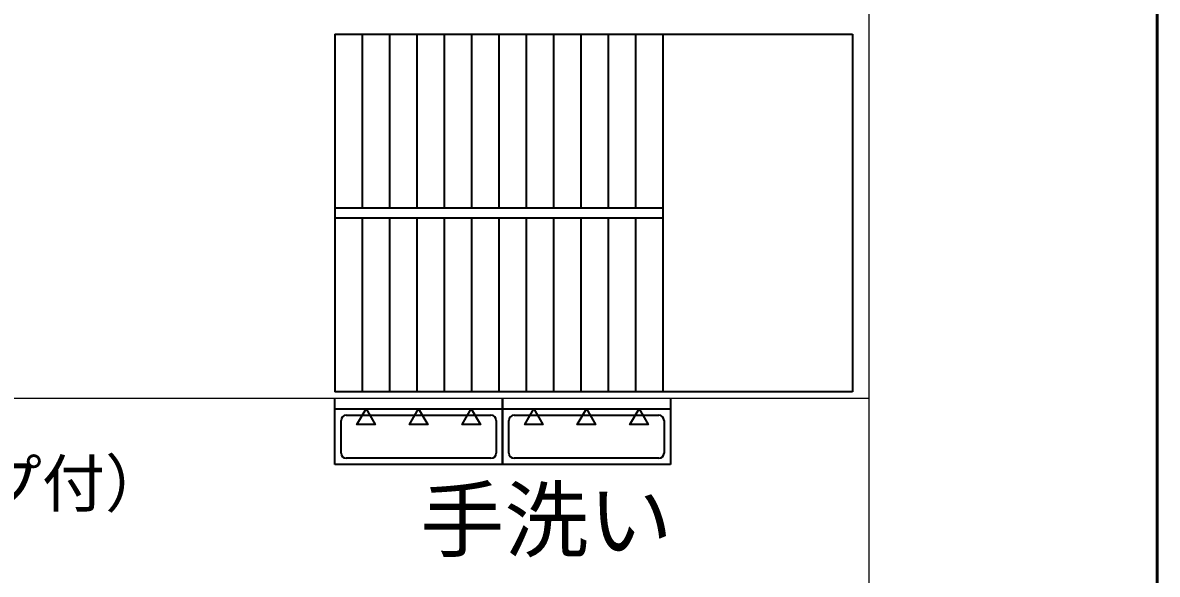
# Model space of a CAD drawing. Units: millimetres on the paper, enlarged 400 times, with parts at 1:200. Extents: x -262470 to 153481, y -115676 to 116856.
# Drawn here: x 131913 to 153481, y -34446 to -23968 of the extents above; entities that cross this region are included whole.
import ezdxf
from ezdxf.enums import TextEntityAlignment as Align

# ---------------------------------------------------------------- set-up
doc = ezdxf.new("R2010")
doc.units = ezdxf.units.MM
doc.header["$LTSCALE"] = 400
for name, color, linetype, lineweight in [('D-0', 7, 'Continuous', 9), ('D-2', 1, 'Continuous', 25), ('D-8', 4, 'Continuous', 9), ('D-C', 1, 'Continuous', 25), ('F-0', 3, 'Continuous', 40)]:
    doc.layers.add(name, color=color, linetype=linetype, lineweight=lineweight)
doc.layers.add('D-A', color=3, linetype='Continuous')
doc.styles.add('ＭＳ ゴシック', font='')
doc.styles.get('ＭＳ ゴシック').set_extended_font_data('MS Gothic')

msp = doc.modelspace()

# ---------------------------------------------------------------- linework, layer by layer
at = {"layer": 'D-0'}
for p, q in [((147996.1, -12952.8), (147996.1, -54802.8)), ((57846.1, -31102.8), (147996.1, -31102.8))]:
    msp.add_line(p, q, dxfattribs=at)
at = {"layer": 'D-2', "color": 6}
for p, q in [((137844.1, -24182.7), (137844.1, -30982.7)), ((137844.1, -24182.7), (147684.1, -24182.7)), ((138364.1, -24182.7), (138364.1, -27482.7)), ((138884.1, -24182.7), (138884.1, -27482.7)), ((139404.1, -24182.7), (139404.1, -27482.7)), ((139924.1, -24182.7), (139924.1, -27482.7)), ((140444.1, -24182.7), (140444.1, -27482.7)), ((140964.1, -24182.7), (140964.1, -27482.7)), ((141484.1, -24182.7), (141484.1, -27482.7)), ((142004.1, -24182.7), (142004.1, -27482.7)), ((142524.1, -24182.7), (142524.1, -27482.7)), ((143044.1, -24182.7), (143044.1, -27482.7)), ((143564.1, -24182.7), (143564.1, -27482.7)), ((144084.1, -24182.7), (144084.1, -30982.7)), ((147684.1, -24182.7), (147684.1, -30982.7)), ((137844.1, -27482.7), (144084.1, -27482.7)), ((144084.1, -27682.7), (137844.1, -27682.7)), ((138364.1, -27682.7), (138364.1, -30982.7)), ((138884.1, -27682.7), (138884.1, -30982.7)), ((139404.1, -27682.7), (139404.1, -30982.7)), ((139924.1, -27682.7), (139924.1, -30982.7)), ((140444.1, -27682.7), (140444.1, -30982.7)), ((140964.1, -27682.7), (140964.1, -30982.7)), ((141484.1, -27682.7), (141484.1, -30982.7)), ((142004.1, -27682.7), (142004.1, -30982.7)), ((142524.1, -27682.7), (142524.1, -30982.7)), ((143044.1, -27682.7), (143044.1, -30982.7)), ((143564.1, -27682.7), (143564.1, -30982.7)), ((147684.1, -30982.7), (137844.1, -30982.7))]:
    msp.add_line(p, q, dxfattribs=at)
at = {"layer": 'D-8', "color": 7}
msp.add_line((137844.1, -31102.8), (145844.1, -31102.8), dxfattribs=at)
at = {"layer": 'D-C'}
for p, q in [((137844.1, -32362.8), (137844.1, -31102.8)), ((141034.1, -31102.8), (141034.1, -32362.8)), ((141034.1, -32362.8), (141034.1, -31102.8)), ((144224.1, -31102.8), (144224.1, -32362.8)), ((137844.1, -31302.8), (141034.1, -31302.8)), ((138064.1, -31422.8), (140814.1, -31422.8)), ((141034.1, -31302.8), (144224.1, -31302.8)), ((141254.1, -31422.8), (144004.1, -31422.8)), ((137964.1, -32142.8), (137964.1, -31522.8)), ((140914.1, -31522.8), (140914.1, -32142.8)), ((141154.1, -32142.8), (141154.1, -31522.8)), ((144104.1, -31522.8), (144104.1, -32142.8)), ((140814.1, -32242.8), (138064.1, -32242.8)), ((144004.1, -32242.8), (141254.1, -32242.8)), ((141034.1, -32362.8), (137844.1, -32362.8)), ((144224.1, -32362.8), (141034.1, -32362.8))]:
    msp.add_line(p, q, dxfattribs=at)
at = {"layer": 'D-C', "color": 3}
for points in [[(138439.1, -31302.8), (138612.4, -31602.8), (138265.9, -31602.8)], [(139439.1, -31302.8), (139612.4, -31602.8), (139265.9, -31602.8)], [(140439.1, -31302.8), (140612.4, -31602.8), (140265.9, -31602.8)], [(141629.1, -31302.8), (141802.4, -31602.8), (141455.9, -31602.8)], [(142629.1, -31302.8), (142802.4, -31602.8), (142455.9, -31602.8)], [(143629.1, -31302.8), (143802.4, -31602.8), (143455.9, -31602.8)]]:
    msp.add_lwpolyline(points, close=True, dxfattribs=at)
at = {"layer": 'D-C'}
for centre, start, end in [((138064.1, -31522.8), 90, 180), ((140814.1, -31522.8), 0, 90), ((141254.1, -31522.8), 90, 180), ((144004.1, -31522.8), 0, 90), ((138064.1, -32142.8), 180, 270), ((140814.1, -32142.8), 270, 0), ((141254.1, -32142.8), 180, 270), ((144004.1, -32142.8), 270, 0)]:
    msp.add_arc(centre, 100, start, end, dxfattribs=at)
at = {"layer": 'F-0', "color": 5}
msp.add_line((153480.7, -111144.5), (153480.7, 116855.6), dxfattribs=at)

# ---------------------------------------------------------------- texts
at = {"layer": 'D-8', "color": 7, "style": 'ＭＳ ゴシック'}
msp.add_text('ピクチャーレール（クリップ付）', height=879.8, dxfattribs=at).set_placement((116677.8, -33424), align=Align.BOTTOM_LEFT)
at = {"layer": 'D-A', "style": 'ＭＳ ゴシック'}
msp.add_text('手洗い', height=1173, dxfattribs=at).set_placement((139469.7, -34348.7), align=Align.BOTTOM_LEFT)

doc.saveas('drawing.dxf')
